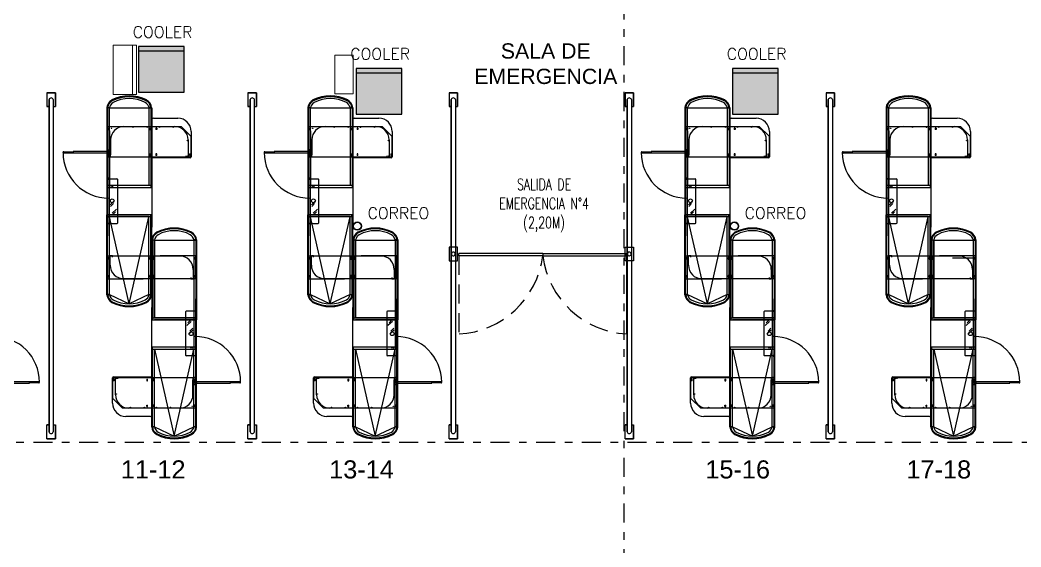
# Model space of a CAD drawing. Header units: millimetres. Extents: x 340 to 1003762, y 22 to 362022.
# Drawn here: x 420.22 to 433.36, y 40.98 to 47.89 of the extents above; entities that cross this region are included whole.
import ezdxf
from ezdxf.enums import TextEntityAlignment as Align
from ezdxf.xclip import XClip

# ---------------------------------------------------------------- set-up
doc = ezdxf.new("R2010")
doc.units = ezdxf.units.MM
doc.header["$XCLIPFRAME"] = 0
doc.linetypes.add('LSBB_P_002 - PLANTA 1° NIVEL SALA DE VENTAS$0$000_ALTILLO PROPUESTA$0$HIDDEN', pattern=[0.375, 0.25, -0.125])
doc.linetypes.add('LSBB_P_002 - PLANTA 1° NIVEL SALA DE VENTAS$0$DASHDOT2', pattern=[0.5, 0.25, -0.125, 0, -0.125])
for name, color, linetype in [('LSBB_P_002 - PLANTA 1° NIVEL SALA DE VENTAS$0$E-CHECKOUT', 2, 'Continuous'), ('LSBB_P_002 - PLANTA 1° NIVEL SALA DE VENTAS$0$E-MUE-GOND', 8, 'Continuous'), ('LSBB_P_002 - PLANTA 1° NIVEL SALA DE VENTAS$0$EJES', 8, 'LSBB_P_002 - PLANTA 1° NIVEL SALA DE VENTAS$0$DASHDOT2'), ('LSBB_P_002 - PLANTA 1° NIVEL SALA DE VENTAS$0$HATCH LIQUIDOS', 65, 'Continuous'), ("LSBB_P_002 - PLANTA 1° NIVEL SALA DE VENTAS$0$LA FORTEZZA CHECK-OUT'S", 4, 'Continuous'), ('LSBB_P_002 - PLANTA 1° NIVEL SALA DE VENTAS$0$LETRERO', 2, 'Continuous'), ('LSBB_P_002 - PLANTA 1° NIVEL SALA DE VENTAS$0$LETREROS', 2, 'Continuous'), ('LSBB_P_002 - PLANTA 1° NIVEL SALA DE VENTAS$0$TEXTO ZONAS', 7, 'Continuous'), ('XREF', 7, 'Continuous')]:
    doc.layers.add(name, color=color, linetype=linetype)
doc.layers.add('LSBB_P_002 - PLANTA 1° NIVEL SALA DE VENTAS$0$E-GONDOLAS CAJAS', color=1, linetype='Continuous', lineweight=5)
doc.styles.add('LSBB_P_002 - PLANTA 1° NIVEL SALA DE VENTAS$0$REF-LAYOUT-19$0$REF-LAYOUT-10$0$ARIAL', font='arial.ttf')
doc.styles.add('LSBB_P_002 - PLANTA 1° NIVEL SALA DE VENTAS$0$ROMANS', font='romans')
doc.styles.add('LSBB_P_002 - PLANTA 1° NIVEL SALA DE VENTAS$0$SANSSERIF', font='sas_____.pfb')
doc.styles.add('LSBB_P_002 - PLANTA 1° NIVEL SALA DE VENTAS$0$YUDICAD_ROMANS', font='romans.shx')

# ---------------------------------------------------------------- blocks, each defined once
blk = doc.blocks.new('LSBB_P_002 - PLANTA 1° NIVEL SALA DE VENTAS$0$CHECKOUT 450')
at = {"layer": 'LSBB_P_002 - PLANTA 1° NIVEL SALA DE VENTAS$0$E-CHECKOUT'}
for p, q in [((-0.296, 1.946), (-0.296, 0.897)), ((-0.287, 1.949), (-0.287, 0.377)), ((-0.277, 1.943), (-0.287, 1.943)), ((-0.287, 1.941), (-0.287, 1.943)), ((-0.277, 1.943), (-0.287, 1.943)), ((-0.277, 1.942), (-0.287, 1.942)), ((-0.261, 1.941), (-0.287, 1.941)), ((-0.261, 1.941), (-0.287, 1.941)), ((-0.286, 1.944), (-0.261, 1.944)), ((-0.277, 1.943), (-0.277, 1.944)), ((-0.277, 1.943), (-0.277, 1.942)), ((0.283, 1.944), (0.258, 1.944)), ((0.258, 1.941), (0.284, 1.941)), ((0.274, 1.943), (0.274, 1.944)), ((0.274, 1.943), (0.284, 1.943)), ((0.274, 1.943), (0.284, 1.943)), ((0.274, 1.943), (0.274, 1.942)), ((0.284, 1.943), (0.274, 1.943)), ((0.284, 1.943), (0.274, 1.943)), ((0.274, 1.942), (0.284, 1.942)), ((0.284, 1.943), (0.284, 0.897)), ((0.294, 1.943), (0.294, 0.897)), ((-0.283, 1.697), (0.68, 1.697)), ((-0.276, 1.677), (-0.264, 1.677)), ((-0.276, 1.677), (-0.276, 1.657)), ((-0.276, 1.667), (-0.264, 1.667)), ((-0.276, 1.657), (-0.264, 1.657)), ((-0.27, 1.677), (-0.27, 1.657)), ((-0.264, 1.677), (-0.264, 1.657)), ((-0.261, 1.641), (-0.261, 0.923)), ((-0.07, 1.697), (0.597, 1.697)), ((0.258, 1.641), (0.258, 0.923)), ((0.268, 1.677), (0.28, 1.677)), ((0.268, 1.677), (0.268, 1.657)), ((0.268, 1.657), (0.28, 1.657)), ((0.28, 1.677), (0.28, 1.657)), ((0.362, 1.677), (0.35, 1.677)), ((0.35, 1.677), (0.35, 1.657)), ((0.362, 1.657), (0.35, 1.657)), ((0.362, 1.677), (0.362, 1.657)), ((0.68, 1.697), (0.808, 1.569)), ((0.812, 1.631), (0.812, 1.301)), ((0.772, 1.522), (0.772, 1.297)), ((0.808, 1.569), (0.808, 1.296)), ((-0.283, 1.325), (-0.257, 1.325)), ((-0.283, 1.325), (-0.283, 1.298)), ((-0.272, 1.317), (-0.283, 1.317)), ((-0.272, 1.316), (-0.283, 1.316)), ((-0.276, 1.337), (-0.276, 1.317)), ((-0.264, 1.337), (-0.276, 1.337)), ((-0.264, 1.317), (-0.276, 1.317)), ((-0.264, 1.337), (-0.264, 1.317)), ((0.286, 1.325), (0.261, 1.325)), ((0.268, 1.317), (0.268, 1.337)), ((0.268, 1.337), (0.28, 1.337)), ((0.268, 1.317), (0.28, 1.317)), ((0.28, 1.337), (0.28, 1.317)), ((0.286, 1.325), (0.286, 1.298)), ((0.286, 1.298), (0.286, 1.323)), ((0.35, 1.337), (0.35, 1.317)), ((0.362, 1.337), (0.35, 1.337)), ((0.362, 1.317), (0.35, 1.317)), ((0.362, 1.317), (0.362, 1.337)), ((0.791, 1.337), (0.791, 1.317)), ((0.791, 1.337), (0.803, 1.337)), ((0.791, 1.317), (0.803, 1.317)), ((0.803, 1.337), (0.803, 1.317)), ((-0.283, 1.301), (0.812, 1.301)), ((-0.283, 1.298), (-0.259, 1.298)), ((-0.283, 1.297), (-0.257, 1.297)), ((-0.259, 1.297), (-0.259, 1.298)), ((0.262, 1.297), (0.262, 1.298)), ((0.286, 1.298), (0.262, 1.298)), ((0.287, 1.297), (0.262, 1.297)), ((0.297, 1.297), (0.287, 1.297)), ((0.797, 1.286), (0.302, 1.286)), ((0.742, 1.312), (0.742, 1.297)), ((0.742, 1.297), (0.772, 1.297)), ((0.282, 0.923), (-0.296, 0.923)), ((-0.261, -0.507), (-0.261, 0.923)), ((-0.296, 0.897), (0.294, 0.897)), ((-0.287, 0.85), (-0.287, 0.263)), ((-0.284, 0.898), (0.284, 0.898)), ((-0.219, 0.897), (-0.249, 0.897)), ((-0.219, 0.912), (-0.219, 0.897)), ((-0.296, 0.538), (0.18, 0.538)), ((-0.296, -0.512), (-0.296, 0.538)), ((-0.287, 0.538), (-0.261, 0.538)), ((-0.287, -0.51), (-0.287, 0.538)), ((-0.287, 0.537), (-0.263, 0.537)), ((-0.286, 0.51), (-0.286, 0.537)), ((-0.284, 0.537), (0.259, 0.537)), ((-0.263, 0.538), (-0.263, 0.537)), ((-0.221, 0.538), (-0.183, 0.576)), ((0.259, 0.538), (0.259, 0.537)), ((0.284, 0.538), (0.259, 0.538)), ((0.282, 0.537), (0.259, 0.537)), ((0.282, 0.537), (0.282, 0.512)), ((0.282, 0.51), (0.282, 0.537)), ((0.294, 0.538), (0.284, 0.538)), ((0.284, -0.51), (0.284, 0.538)), ((0.294, -0.51), (0.294, 0.538)), ((0.294, 0.512), (-0.296, 0.512)), ((-0.286, 0.51), (-0.261, 0.51)), ((0.258, -0.507), (0.258, 0.512)), ((0.282, 0.51), (0.258, 0.51)), ((0.304, 0.21), (0.329, 0.21)), ((0.304, 0.209), (0.304, -0.839)), ((0.304, 0.209), (0.314, 0.209)), ((0.304, 0.209), (0.314, 0.209)), ((0.314, 0.209), (0.304, 0.209)), ((0.314, 0.209), (0.304, 0.209)), ((0.314, 0.207), (0.304, 0.207)), ((0.33, 0.206), (0.304, 0.206)), ((0.314, 0.209), (0.314, 0.21)), ((0.314, 0.209), (0.314, 0.207)), ((0.33, 0.206), (0.33, -0.813)), ((0.848, 0.206), (0.874, 0.206)), ((0.848, 0.206), (0.874, 0.206)), ((0.848, 0.206), (0.848, -1.224)), ((0.874, 0.21), (0.849, 0.21)), ((0.864, 0.209), (0.864, 0.21)), ((0.864, 0.209), (0.874, 0.209)), ((0.864, 0.209), (0.864, 0.207)), ((0.864, 0.209), (0.874, 0.209)), ((0.864, 0.207), (0.874, 0.207)), ((0.874, 0.206), (0.874, 0.209)), ((0.874, 0.209), (0.874, -0.839)), ((0.884, 0.211), (0.884, -0.839)), ((-0.287, 0), (0.287, 0)), ((-0.25, -0.124), (-0.25, 0)), ((0.294, 0.109), (0.294, -0.839)), ((0.3, 0), (0.639, 0)), ((0.874, 0), (0.639, 0)), ((-0.282, -0.042), (-0.282, -0.022)), ((-0.282, -0.022), (-0.27, -0.022)), ((-0.282, -0.032), (-0.27, -0.032)), ((-0.27, -0.042), (-0.282, -0.042)), ((-0.276, -0.022), (-0.276, -0.042)), ((-0.27, -0.022), (-0.27, -0.042)), ((-0.22, -0.001), (-0.25, -0.001)), ((-0.22, -0.016), (-0.22, -0.001)), ((0.282, -0.022), (0.27, -0.022)), ((0.27, -0.022), (0.27, -0.042)), ((0.282, -0.032), (0.27, -0.032)), ((0.27, -0.042), (0.282, -0.042)), ((0.276, -0.022), (0.276, -0.042)), ((0.282, -0.042), (0.282, -0.022)), ((0.317, -0.022), (0.305, -0.022)), ((0.305, -0.022), (0.305, -0.042)), ((0.305, -0.042), (0.317, -0.042)), ((0.317, -0.042), (0.317, -0.022)), ((0.857, -0.022), (0.869, -0.022)), ((0.857, -0.042), (0.857, -0.022)), ((0.869, -0.042), (0.857, -0.042)), ((0.869, -0.022), (0.869, -0.042)), ((-0.282, -0.279), (-0.282, -0.259)), ((-0.282, -0.259), (-0.27, -0.259)), ((-0.27, -0.259), (-0.27, -0.279)), ((0.282, -0.259), (0.27, -0.259)), ((0.27, -0.259), (0.27, -0.279)), ((0.282, -0.279), (0.282, -0.259)), ((0.317, -0.259), (0.305, -0.259)), ((0.305, -0.259), (0.305, -0.279)), ((0.311, -0.279), (0.311, -0.259)), ((0.317, -0.279), (0.317, -0.259)), ((0.838, -0.177), (0.838, -0.301)), ((0.857, -0.259), (0.869, -0.259)), ((0.857, -0.279), (0.857, -0.259)), ((0.863, -0.279), (0.863, -0.259)), ((0.869, -0.259), (0.869, -0.279)), ((-0.287, -0.301), (-0.052, -0.301)), ((-0.27, -0.279), (-0.282, -0.279)), ((0.287, -0.301), (-0.052, -0.301)), ((0.27, -0.279), (0.282, -0.279)), ((0.874, -0.301), (0.3, -0.301)), ((0.305, -0.269), (0.317, -0.269)), ((0.305, -0.279), (0.317, -0.279)), ((0.808, -0.285), (0.808, -0.3)), ((0.808, -0.3), (0.838, -0.3)), ((0.869, -0.269), (0.857, -0.269)), ((0.869, -0.279), (0.857, -0.279)), ((-0.287, -0.507), (-0.287, -0.51)), ((-0.261, -0.507), (-0.287, -0.507)), ((-0.261, -0.507), (-0.287, -0.507)), ((-0.277, -0.508), (-0.287, -0.508)), ((-0.277, -0.51), (-0.287, -0.51)), ((-0.277, -0.51), (-0.287, -0.51)), ((-0.286, -0.511), (-0.261, -0.511)), ((-0.277, -0.51), (-0.277, -0.508)), ((-0.277, -0.51), (-0.277, -0.511)), ((0.258, -0.507), (0.284, -0.507)), ((0.283, -0.511), (0.258, -0.511)), ((0.274, -0.508), (0.284, -0.508)), ((0.274, -0.51), (0.274, -0.508)), ((0.284, -0.51), (0.274, -0.51)), ((0.284, -0.51), (0.274, -0.51)), ((0.274, -0.51), (0.284, -0.51)), ((0.274, -0.51), (0.284, -0.51)), ((0.274, -0.51), (0.274, -0.511)), ((0.874, -1.151), (0.874, -0.564)), ((0.874, -2.242), (0.874, -0.678)), ((0.294, -0.813), (0.884, -0.813)), ((0.294, -0.839), (0.304, -0.839)), ((0.304, -0.839), (0.329, -0.839)), ((0.305, -0.811), (0.33, -0.811)), ((0.305, -0.811), (0.305, -0.838)), ((0.305, -0.838), (0.305, -0.813)), ((0.305, -0.838), (0.329, -0.838)), ((0.871, -0.838), (0.329, -0.838)), ((0.329, -0.839), (0.329, -0.838)), ((0.884, -0.839), (0.407, -0.839)), ((0.884, -1.198), (0.294, -1.198)), ((0.294, -2.244), (0.294, -1.198)), ((0.304, -2.244), (0.304, -1.198)), ((0.871, -1.199), (0.304, -1.199)), ((0.305, -1.224), (0.884, -1.224)), ((0.33, -2.242), (0.33, -1.224)), ((0.848, -2.242), (0.848, -1.224)), ((0.884, -2.246), (0.884, -1.198)), ((-0.221, -1.932), (-0.221, -1.602)), ((0.874, -1.602), (-0.221, -1.602)), ((-0.217, -1.87), (-0.217, -1.597)), ((-0.212, -1.638), (-0.212, -1.618)), ((-0.2, -1.618), (-0.212, -1.618)), ((-0.2, -1.638), (-0.212, -1.638)), ((-0.206, -1.587), (0.289, -1.587)), ((-0.2, -1.638), (-0.2, -1.618)), ((-0.181, -1.823), (-0.181, -1.598)), ((-0.151, -1.598), (-0.181, -1.598)), ((-0.151, -1.613), (-0.151, -1.598)), ((0.229, -1.618), (0.229, -1.638)), ((0.229, -1.618), (0.241, -1.618)), ((0.229, -1.638), (0.241, -1.638)), ((0.241, -1.638), (0.241, -1.618)), ((0.294, -1.598), (0.304, -1.598)), ((0.304, -1.598), (0.329, -1.598)), ((0.305, -1.599), (0.329, -1.599)), ((0.305, -1.626), (0.305, -1.599)), ((0.305, -1.599), (0.305, -1.624)), ((0.305, -1.626), (0.33, -1.626)), ((0.311, -1.638), (0.311, -1.618)), ((0.323, -1.618), (0.311, -1.618)), ((0.323, -1.638), (0.311, -1.638)), ((0.323, -1.618), (0.323, -1.638)), ((0.329, -1.598), (0.329, -1.599)), ((0.874, -1.598), (0.848, -1.598)), ((0.874, -1.626), (0.848, -1.626)), ((0.85, -1.598), (0.85, -1.599)), ((0.874, -1.599), (0.85, -1.599)), ((0.855, -1.618), (0.867, -1.618)), ((0.855, -1.638), (0.855, -1.618)), ((0.855, -1.638), (0.867, -1.638)), ((0.867, -1.638), (0.867, -1.618)), ((0.874, -1.626), (0.874, -1.599)), ((-0.089, -1.998), (-0.217, -1.87)), ((0.229, -1.958), (0.241, -1.958)), ((0.229, -1.978), (0.229, -1.958)), ((0.241, -1.978), (0.241, -1.958)), ((0.294, -1.88), (0.294, -1.93)), ((0.323, -1.958), (0.311, -1.958)), ((0.311, -1.978), (0.311, -1.958)), ((0.323, -1.978), (0.323, -1.958)), ((0.867, -1.958), (0.855, -1.958)), ((0.855, -1.978), (0.855, -1.958)), ((0.867, -1.968), (0.855, -1.968)), ((0.861, -1.978), (0.861, -1.958)), ((0.867, -1.978), (0.867, -1.958)), ((0.874, -1.998), (-0.089, -1.998)), ((0.661, -1.998), (-0.006, -1.998)), ((0.229, -1.978), (0.241, -1.978)), ((0.294, -1.995), (0.294, -2.045)), ((0.323, -1.978), (0.311, -1.978)), ((0.867, -1.978), (0.855, -1.978)), ((0.33, -2.242), (0.304, -2.242)), ((0.314, -2.243), (0.304, -2.243)), ((0.314, -2.244), (0.304, -2.244)), ((0.314, -2.244), (0.304, -2.244)), ((0.304, -2.244), (0.314, -2.244)), ((0.304, -2.244), (0.314, -2.244)), ((0.304, -2.245), (0.329, -2.245)), ((0.314, -2.244), (0.314, -2.243)), ((0.314, -2.244), (0.314, -2.245)), ((0.848, -2.242), (0.874, -2.242)), ((0.848, -2.242), (0.874, -2.242)), ((0.874, -2.245), (0.849, -2.245)), ((0.864, -2.243), (0.874, -2.243)), ((0.864, -2.244), (0.864, -2.243)), ((0.864, -2.244), (0.874, -2.244)), ((0.864, -2.244), (0.864, -2.245)), ((0.864, -2.244), (0.874, -2.244)), ((0.874, -2.242), (0.874, -2.244))]:
    blk.add_line(p, q, dxfattribs=at)
at = {"layer": 'LSBB_P_002 - PLANTA 1° NIVEL SALA DE VENTAS$0$E-CHECKOUT', "linetype": 'Continuous'}
for p, q in [((-0.261, 1.941), (0.258, 1.941)), ((-0.245, 1.522), (-0.245, 1.39)), ((-0.861, 1.366), (-0.739, 1.366)), ((-0.739, 1.347), (-0.861, 1.347)), ((-0.739, 1.346), (-0.739, 1.368)), ((-0.27, 1.368), (-0.739, 1.368)), ((-0.739, 1.366), (-0.739, 1.347)), ((-0.27, 1.346), (-0.739, 1.346)), ((-0.29, 1.344), (-0.29, 1.37)), ((-0.27, 1.39), (-0.245, 1.39)), ((-0.27, 1.39), (-0.27, 1.39)), ((-0.245, 1.324), (-0.27, 1.324)), ((-0.245, 1.39), (-0.245, 1.324)), ((-0.245, 1.301), (-0.245, 1.357)), ((-0.296, 0.897), (-0.296, 0.377)), ((0.294, 0.897), (0.294, 0.377)), ((0.259, 0.538), (-0.296, 0.538)), ((-0.287, 0), (-0.287, -0.301)), ((0.287, 0), (0.287, -0.301)), ((0.3, -0.301), (0.3, 0)), ((0.873, 0), (0.404, 0)), ((0.874, -0.301), (0.874, 0)), ((0.663, -0.002), (0.3, -0.002)), ((-0.285, -0.301), (0.183, -0.301)), ((-0.075, -0.299), (0.287, -0.299)), ((0.294, -1.198), (0.294, -0.678)), ((0.884, -1.198), (0.884, -0.678)), ((0.329, -0.839), (0.884, -0.839)), ((0.836, -1.602), (0.836, -1.658)), ((0.836, -1.691), (0.836, -1.625)), ((0.836, -1.625), (0.861, -1.625)), ((0.861, -1.691), (0.836, -1.691)), ((0.836, -1.823), (0.836, -1.691)), ((0.861, -1.647), (1.33, -1.647)), ((0.861, -1.669), (1.33, -1.669)), ((0.861, -1.691), (0.861, -1.691)), ((0.881, -1.645), (0.881, -1.671)), ((1.33, -1.647), (1.33, -1.669)), ((1.33, -1.667), (1.33, -1.648)), ((1.33, -1.648), (1.452, -1.648)), ((1.452, -1.667), (1.33, -1.667)), ((0.294, -1.91), (0.294, -1.88))]:
    blk.add_line(p, q, dxfattribs=at)
at = {"layer": 'LSBB_P_002 - PLANTA 1° NIVEL SALA DE VENTAS$0$E-CHECKOUT', "ltscale": 0.1}
for p, q in [((0.317, 1.806), (0.637, 1.806)), ((0.274, -2.107), (-0.046, -2.107))]:
    blk.add_line(p, q, dxfattribs=at)
at = {"layer": 'LSBB_P_002 - PLANTA 1° NIVEL SALA DE VENTAS$0$E-CHECKOUT', "color": 8}
for p, q in [((-0.287, 1.017), (-0.287, 1.005)), ((-0.275, 1.017), (-0.287, 1.017)), ((-0.275, 1.016), (-0.287, 1.016)), ((-0.287, 1.005), (-0.275, 1.005)), ((-0.277, 1.01), (-0.162, 1.01)), ((-0.275, 1.005), (-0.275, 1.017)), ((-0.275, 1.005), (-0.275, 1.017)), ((-0.152, 0.435), (-0.152, 1)), ((-0.25, 0.67), (-0.193, 0.726)), ((-0.246, 0.649), (-0.208, 0.688)), ((-0.225, 0.559), (-0.168, 0.614)), ((-0.167, 0.588), (-0.167, 0.588)), ((-0.287, 0.418), (-0.287, 0.43)), ((-0.287, 0.43), (-0.275, 0.43)), ((-0.287, 0.425), (-0.161, 0.425)), ((-0.275, 0.419), (-0.287, 0.419)), ((-0.275, 0.418), (-0.287, 0.418)), ((-0.275, 0.43), (-0.275, 0.418)), ((-0.275, 0.43), (-0.275, 0.418)), ((0.739, -0.736), (0.739, -1.301)), ((0.874, -0.726), (0.748, -0.726)), ((0.863, -0.731), (0.863, -0.719)), ((0.863, -0.731), (0.863, -0.719)), ((0.863, -0.719), (0.874, -0.719)), ((0.863, -0.72), (0.874, -0.72)), ((0.874, -0.731), (0.863, -0.731)), ((0.874, -0.719), (0.874, -0.731)), ((0.754, -0.888), (0.754, -0.888)), ((0.813, -0.86), (0.755, -0.915)), ((0.808, -0.839), (0.77, -0.877)), ((0.874, -0.811), (0.848, -0.811)), ((0.874, -0.839), (0.848, -0.839)), ((0.85, -0.839), (0.85, -0.838)), ((0.874, -0.838), (0.85, -0.838)), ((0.874, -0.811), (0.874, -0.838)), ((0.838, -0.971), (0.78, -1.027)), ((0.833, -0.95), (0.795, -0.989)), ((0.864, -1.311), (0.749, -1.311)), ((0.806, -1.198), (0.836, -1.198)), ((0.806, -1.213), (0.806, -1.198)), ((0.863, -1.306), (0.863, -1.318)), ((0.874, -1.306), (0.863, -1.306)), ((0.864, -1.311), (0.874, -1.311)), ((0.874, -1.318), (0.874, -1.306)), ((0.863, -1.317), (0.874, -1.317)), ((0.863, -1.318), (0.874, -1.318))]:
    blk.add_line(p, q, dxfattribs=at)
at = {"layer": 'LSBB_P_002 - PLANTA 1° NIVEL SALA DE VENTAS$0$E-CHECKOUT', "color": 8, "linetype": 'Continuous'}
for p, q in [((-0.002, -0.63), (-0.261, 0.51)), ((-0.002, -0.63), (0.258, 0.512)), ((-0.261, -0.507), (-0.002, -0.63)), ((0.258, -0.507), (-0.002, -0.63)), ((0.33, -1.224), (0.589, -2.365)), ((0.589, -2.365), (0.848, -1.224)), ((0.33, -2.242), (0.589, -2.365)), ((0.589, -2.365), (0.849, -2.245))]:
    blk.add_line(p, q, dxfattribs=at)
at = {"layer": 'LSBB_P_002 - PLANTA 1° NIVEL SALA DE VENTAS$0$E-CHECKOUT', "linetype": 'Continuous'}
for points in [[(-0.261, 1.941), (0.258, 1.941), (0.258, 0.923), (-0.261, 0.923)], [(-0.261, 1.941), (0.258, 1.941), (0.258, 0.923), (-0.261, 0.923)], [(0.848, -0.811), (0.33, -0.811), (0.33, 0.206), (0.848, 0.206)], [(0.848, -0.811), (0.33, -0.811), (0.33, 0.206), (0.848, 0.206)]]:
    blk.add_lwpolyline(points, close=True, dxfattribs=at)
at = {"layer": 'LSBB_P_002 - PLANTA 1° NIVEL SALA DE VENTAS$0$E-CHECKOUT'}
for centre, radius in [((-0.27, 1.667), 0.0055), ((-0.234, 1.672), 0.0025), ((0.05, 1.688), 0.0025), ((0.235, 1.688), 0.0025), ((0.275, 1.667), 0.0055), ((0.395, 1.688), 0.0025), ((0.577, 1.688), 0.0025), ((0.761, 1.512), 0.0025), ((-0.27, 1.327), 0.0055), ((0.275, 1.327), 0.0055), ((0.761, 1.308), 0.0025), ((-0.238, 0.908), 0.0025), ((-0.276, -0.032), 0.0055), ((0.276, -0.032), 0.0055), ((0.311, -0.032), 0.0055), ((0.863, -0.032), 0.0055), ((-0.276, -0.269), 0.0055), ((0.276, -0.269), 0.0055), ((0.311, -0.269), 0.0055), ((0.863, -0.269), 0.0055), ((-0.17, -1.609), 0.0025), ((0.316, -1.628), 0.0055), ((0.861, -1.628), 0.0055), ((-0.17, -1.813), 0.0025), ((0.316, -1.968), 0.0055), ((0.825, -1.973), 0.0025), ((0.861, -1.968), 0.0055), ((0.014, -1.989), 0.0025), ((0.196, -1.989), 0.0025), ((0.356, -1.989), 0.0025), ((0.541, -1.989), 0.0025)]:
    blk.add_circle(centre, radius, dxfattribs=at)
at = {"layer": 'LSBB_P_002 - PLANTA 1° NIVEL SALA DE VENTAS$0$E-CHECKOUT', "linetype": 'Continuous'}
for centre in [(-0.27, 1.357), (0.861, -1.658)]:
    blk.add_circle(centre, 0.011, dxfattribs=at)
at = {"layer": 'LSBB_P_002 - PLANTA 1° NIVEL SALA DE VENTAS$0$E-CHECKOUT', "color": 8}
for centre, radius in [((-0.224, 0.721), 0.025), ((0.811, -1.022), 0.025), ((0.825, -1.209), 0.0025)]:
    blk.add_circle(centre, radius, dxfattribs=at)
at = {"layer": 'LSBB_P_002 - PLANTA 1° NIVEL SALA DE VENTAS$0$E-CHECKOUT'}
for centre, radius, start, end in [((-0.163, 1.928), 0.134, 119.9014, 172.4982), ((-0.163, 1.928), 0.124, 119.9014, 172.4982), ((-0.159, 1.922), 0.105, 121.2006, 167.7514), ((-0.002, 1.6), 0.5, 62.7897, 117.2103), ((-0.002, 1.582), 0.505, 63.7309, 116.2691), ((-0.002, 1.609), 0.455, 62.2799, 117.7201), ((0.156, 1.922), 0.105, 12.2486, 58.7994), ((0.16, 1.928), 0.124, 7.5018, 60.0986), ((0.159, 1.927), 0.135, 6.864, 59.9691), ((0.637, 1.631), 0.175, 0, 90), ((-0.07, 1.522), 0.175, 90, 180), ((0.597, 1.522), 0.175, 0, 90), ((0.302, 1.301), 0.015, 180, 270), ((0.797, 1.301), 0.015, 270, 0), ((0.428, 0.192), 0.135, 120.0309, 173.136), ((0.427, 0.193), 0.124, 119.9014, 172.4982), ((0.432, 0.187), 0.105, 121.2006, 167.7514), ((0.589, -0.135), 0.5, 62.7897, 117.2103), ((0.589, -0.152), 0.505, 63.7309, 116.2691), ((0.589, -0.125), 0.455, 62.2799, 117.7201), ((0.746, 0.187), 0.105, 12.2486, 58.7994), ((0.751, 0.193), 0.124, 7.5018, 60.0986), ((0.751, 0.193), 0.134, 7.5018, 60.0986), ((-0.075, -0.124), 0.175, 180, 270), ((0.663, -0.177), 0.175, 0, 90), ((-0.163, -0.494), 0.134, 187.5018, 240.0986), ((-0.163, -0.494), 0.124, 187.5018, 240.0986), ((-0.159, -0.488), 0.105, 192.2486, 238.7994), ((0.156, -0.488), 0.105, 301.2006, 347.7514), ((0.16, -0.494), 0.124, 299.9014, 352.4982), ((0.159, -0.493), 0.135, 300.0309, 353.136), ((-0.002, -0.166), 0.5, 242.7897, 297.2103), ((-0.002, -0.149), 0.505, 243.7309, 296.2691), ((-0.002, -0.175), 0.455, 242.2799, 297.7201), ((-0.206, -1.602), 0.015, 90, 180), ((0.289, -1.602), 0.015, 0, 90), ((-0.006, -1.823), 0.175, 180, 270), ((0.661, -1.823), 0.175, 270, 0), ((-0.046, -1.932), 0.175, 180, 270), ((0.428, -2.228), 0.135, 186.864, 239.9691), ((0.427, -2.229), 0.124, 187.5018, 240.0986), ((0.432, -2.223), 0.105, 192.2486, 238.7994), ((0.589, -1.9), 0.5, 242.7897, 297.2103), ((0.589, -1.883), 0.505, 243.7309, 296.2691), ((0.589, -1.91), 0.455, 242.2799, 297.7201), ((0.746, -2.223), 0.105, 301.2006, 347.7514), ((0.751, -2.229), 0.124, 299.9014, 352.4982), ((0.751, -2.229), 0.134, 299.9014, 352.4982)]:
    blk.add_arc(centre, radius, start, end, dxfattribs=at)
at = {"layer": 'LSBB_P_002 - PLANTA 1° NIVEL SALA DE VENTAS$0$E-CHECKOUT', "ltscale": 0.1}
for centre, start, end in [((0.317, 1.776), 90, 180), ((0.274, -2.077), 270, 0)]:
    blk.add_arc(centre, 0.03, start, end, dxfattribs=at)
at = {"layer": 'LSBB_P_002 - PLANTA 1° NIVEL SALA DE VENTAS$0$E-CHECKOUT', "linetype": 'Continuous'}
for centre, radius, start, end in [((-0.861, 1.357), 0.0095, 90, 270), ((-0.27, 1.357), 0.6, 180, 269.9878), ((-0.27, 1.37), 0.02, 90, 180), ((-0.27, 1.344), 0.02, 180, 270), ((0.861, -1.658), 0.6, 0, 89.9878), ((0.861, -1.645), 0.02, 0, 90), ((0.861, -1.671), 0.02, 270, 0), ((1.452, -1.658), 0.0095, 270, 90)]:
    blk.add_arc(centre, radius, start, end, dxfattribs=at)
at = {"layer": 'LSBB_P_002 - PLANTA 1° NIVEL SALA DE VENTAS$0$E-CHECKOUT', "color": 8}
for centre, start, end in [((-0.162, 1), 0, 90), ((-0.162, 0.435), 270, 0), ((0.749, -0.736), 90, 180), ((0.749, -1.301), 180, 270)]:
    blk.add_arc(centre, 0.01, start, end, dxfattribs=at)
blk = doc.blocks.new('LSBB_P_002 - PLANTA 1° NIVEL SALA DE VENTAS', base_point=(223.57, 14.22))
at = {"layer": 'LSBB_P_002 - PLANTA 1° NIVEL SALA DE VENTAS$0$HATCH LIQUIDOS'}
for points in [[(837.667, 261.763), (837.667, 262.363), (837.067, 262.363), (837.067, 261.763)], [(840.523, 261.476), (840.523, 262.076), (839.923, 262.076), (839.923, 261.476)], [(845.466, 261.476), (845.466, 262.076), (844.866, 262.076), (844.866, 261.476)]]:
    blk.add_hatch(color=256, dxfattribs=at).paths.add_polyline_path(points)
at = {"layer": 'LSBB_P_002 - PLANTA 1° NIVEL SALA DE VENTAS$0$E-CHECKOUT'}
for p, q in [((841.225, 259.731), (841.145, 259.731)), ((841.145, 259.731), (841.145, 259.551)), ((841.255, 259.731), (841.225, 259.731)), ((841.255, 259.551), (841.255, 259.731)), ((842.376, 259.646), (841.275, 259.646)), ((842.376, 259.646), (843.476, 259.646)), ((843.455, 259.731), (843.485, 259.731)), ((843.455, 259.551), (843.455, 259.731)), ((843.485, 259.731), (843.565, 259.731)), ((843.565, 259.731), (843.565, 259.551)), ((841.145, 259.551), (841.255, 259.551)), ((842.376, 259.616), (841.275, 259.616)), ((842.376, 259.616), (843.476, 259.616)), ((843.565, 259.551), (843.455, 259.551)), ((843.476, 259.616), (843.476, 258.591))]:
    blk.add_line(p, q, dxfattribs=at)
at = {"layer": 'LSBB_P_002 - PLANTA 1° NIVEL SALA DE VENTAS$0$E-CHECKOUT', "color": 8, "linetype": 'LSBB_P_002 - PLANTA 1° NIVEL SALA DE VENTAS$0$000_ALTILLO PROPUESTA$0$HIDDEN'}
for p, q in [((841.275, 259.616), (841.275, 258.591)), ((843.476, 259.616), (843.476, 258.591))]:
    blk.add_line(p, q, dxfattribs=at)
at = {"layer": 'LSBB_P_002 - PLANTA 1° NIVEL SALA DE VENTAS$0$E-CHECKOUT'}
for points in [[(835.865, 261.756), (835.977, 261.756), (835.977, 261.575)], [(835.865, 261.756), (835.865, 261.575)], [(835.865, 261.756), (835.865, 261.575)], [(835.977, 261.575), (835.977, 261.756), (835.865, 261.756)], [(838.505, 261.756), (838.616, 261.756), (838.616, 261.575)], [(838.505, 261.756), (838.505, 261.575)], [(838.505, 261.756), (838.505, 261.575)], [(838.616, 261.575), (838.616, 261.756), (838.505, 261.756)], [(841.145, 261.756), (841.256, 261.756), (841.256, 261.575)], [(841.145, 261.756), (841.145, 261.575)], [(841.145, 261.756), (841.145, 261.575)], [(841.256, 261.575), (841.256, 261.756), (841.145, 261.756)], [(843.455, 261.756), (843.566, 261.756), (843.566, 261.575)], [(843.455, 261.756), (843.455, 261.575)], [(843.455, 261.756), (843.455, 261.575)], [(843.566, 261.575), (843.566, 261.756), (843.455, 261.756)], [(846.095, 261.756), (846.206, 261.756), (846.206, 261.575)], [(846.095, 261.756), (846.095, 261.575)], [(846.095, 261.756), (846.095, 261.575)], [(846.206, 261.575), (846.206, 261.756), (846.095, 261.756)], [(835.893, 257.306), (835.893, 261.665), (835.893, 257.306)], [(835.949, 261.665), (835.949, 257.306)], [(835.949, 261.665), (835.949, 257.306)], [(838.533, 257.306), (838.533, 261.665), (838.533, 257.306)], [(838.588, 261.665), (838.588, 257.306)], [(838.588, 261.665), (838.588, 257.306)], [(841.173, 257.306), (841.173, 261.665), (841.173, 257.306)], [(841.228, 261.665), (841.228, 257.306)], [(841.228, 261.665), (841.228, 257.306)], [(843.483, 257.306), (843.483, 261.665), (843.483, 257.306)], [(843.538, 261.665), (843.538, 257.306)], [(843.538, 261.665), (843.538, 257.306)], [(846.122, 257.306), (846.122, 261.665), (846.122, 257.306)], [(846.178, 261.665), (846.178, 257.306)], [(846.178, 261.665), (846.178, 257.306)], [(835.865, 261.575), (835.893, 261.575), (835.865, 261.575)], [(835.949, 261.575), (835.977, 261.575)], [(835.949, 261.575), (835.977, 261.575)], [(838.505, 261.575), (838.533, 261.575), (838.505, 261.575)], [(838.588, 261.575), (838.616, 261.575)], [(838.588, 261.575), (838.616, 261.575)], [(841.145, 261.575), (841.173, 261.575), (841.145, 261.575)], [(841.228, 261.575), (841.256, 261.575)], [(841.228, 261.575), (841.256, 261.575)], [(843.455, 261.575), (843.483, 261.575), (843.455, 261.575)], [(843.538, 261.575), (843.566, 261.575)], [(843.538, 261.575), (843.566, 261.575)], [(846.095, 261.575), (846.122, 261.575), (846.095, 261.575)], [(846.178, 261.575), (846.206, 261.575)], [(846.178, 261.575), (846.206, 261.575)], [(841.275, 259.616), (841.275, 259.646)], [(842.376, 259.646), (842.376, 259.616)], [(842.376, 259.646), (842.376, 259.616)], [(843.476, 259.616), (843.476, 259.646)], [(835.865, 257.216), (835.977, 257.216), (835.977, 257.397)], [(835.865, 257.216), (835.865, 257.397)], [(835.865, 257.397), (835.893, 257.397), (835.865, 257.397)], [(835.865, 257.216), (835.865, 257.397)], [(835.977, 257.397), (835.977, 257.216), (835.865, 257.216)], [(835.949, 257.397), (835.977, 257.397)], [(835.949, 257.397), (835.977, 257.397)], [(838.505, 257.216), (838.616, 257.216), (838.616, 257.397)], [(838.505, 257.216), (838.505, 257.397)], [(838.505, 257.397), (838.533, 257.397), (838.505, 257.397)], [(838.505, 257.216), (838.505, 257.397)], [(838.616, 257.397), (838.616, 257.216), (838.505, 257.216)], [(838.588, 257.397), (838.616, 257.397)], [(838.588, 257.397), (838.616, 257.397)], [(841.145, 257.216), (841.256, 257.216), (841.256, 257.397)], [(841.145, 257.216), (841.145, 257.397)], [(841.145, 257.397), (841.173, 257.397), (841.145, 257.397)], [(841.145, 257.216), (841.145, 257.397)], [(841.256, 257.397), (841.256, 257.216), (841.145, 257.216)], [(841.228, 257.397), (841.256, 257.397)], [(841.228, 257.397), (841.256, 257.397)], [(843.455, 257.216), (843.566, 257.216), (843.566, 257.397)], [(843.455, 257.216), (843.455, 257.397)], [(843.455, 257.397), (843.483, 257.397), (843.455, 257.397)], [(843.455, 257.216), (843.455, 257.397)], [(843.566, 257.397), (843.566, 257.216), (843.455, 257.216)], [(843.538, 257.397), (843.566, 257.397)], [(843.538, 257.397), (843.566, 257.397)], [(846.095, 257.216), (846.206, 257.216), (846.206, 257.397)], [(846.095, 257.216), (846.095, 257.397)], [(846.095, 257.397), (846.122, 257.397), (846.095, 257.397)], [(846.095, 257.216), (846.095, 257.397)], [(846.206, 257.397), (846.206, 257.216), (846.095, 257.216)], [(846.178, 257.397), (846.206, 257.397)], [(846.178, 257.397), (846.206, 257.397)]]:
    blk.add_lwpolyline(points, dxfattribs=at)
at = {"layer": 'LSBB_P_002 - PLANTA 1° NIVEL SALA DE VENTAS$0$E-CHECKOUT', "color": 4}
for centre, radius, start, end in [((835.921, 261.659), 0.0285, 12.8733, 167.1267), ((838.561, 261.659), 0.0285, 12.8733, 167.1267), ((841.2, 261.659), 0.0285, 12.8733, 167.1267), ((843.51, 261.659), 0.0285, 12.8733, 167.1267), ((846.15, 261.659), 0.0285, 12.8733, 167.1267), ((841.2, 259.641), 0.025, 172.5763, 171.8903), ((843.51, 259.641), 0.025, 8.1097, 7.4237), ((835.921, 257.312), 0.0285, 192.8733, 347.1267), ((838.561, 257.312), 0.0285, 192.8733, 347.1267), ((841.2, 257.312), 0.0285, 192.8733, 347.1267), ((843.51, 257.312), 0.0285, 192.8733, 347.1267), ((846.15, 257.312), 0.0285, 192.8733, 347.1267)]:
    blk.add_arc(centre, radius, start, end, dxfattribs=at)
at = {"layer": 'LSBB_P_002 - PLANTA 1° NIVEL SALA DE VENTAS$0$E-CHECKOUT', "color": 8, "linetype": 'LSBB_P_002 - PLANTA 1° NIVEL SALA DE VENTAS$0$000_ALTILLO PROPUESTA$0$HIDDEN'}
for centre, start, end in [((841.21, 259.764), 273.1769, 352.7844), ((843.541, 259.764), 187.2156, 266.8231)]:
    blk.add_arc(centre, 1.175, start, end, dxfattribs=at)
at = {"layer": 'LSBB_P_002 - PLANTA 1° NIVEL SALA DE VENTAS$0$E-GONDOLAS CAJAS'}
for points in [[(836.735, 262.382), (836.735, 261.732), (836.99, 261.732), (836.99, 262.382)], [(837.04, 262.382), (836.99, 262.382), (836.99, 261.732), (837.04, 261.732)], [(839.643, 261.741), (839.886, 261.741), (839.886, 262.25), (839.643, 262.25)]]:
    blk.add_lwpolyline(points, close=True, dxfattribs=at)
at = {"layer": 'LSBB_P_002 - PLANTA 1° NIVEL SALA DE VENTAS$0$E-MUE-GOND'}
for p, q in [((837.067, 262.304), (837.667, 262.304)), ((839.923, 262.017), (840.523, 262.017)), ((844.866, 262.017), (845.466, 262.017))]:
    blk.add_line(p, q, dxfattribs=at)
at = {"layer": 'LSBB_P_002 - PLANTA 1° NIVEL SALA DE VENTAS$0$E-MUE-GOND', "flags": 128}
for points in [[(837.667, 261.763), (837.667, 262.363), (837.067, 262.363), (837.067, 261.763)], [(840.523, 261.476), (840.523, 262.076), (839.923, 262.076), (839.923, 261.476)], [(845.466, 261.476), (845.466, 262.076), (844.866, 262.076), (844.866, 261.476)]]:
    blk.add_lwpolyline(points, close=True, dxfattribs=at)
at = {"layer": 'LSBB_P_002 - PLANTA 1° NIVEL SALA DE VENTAS$0$E-MUE-GOND'}
for centre, radius in [((839.94, 260.006, -4), 0.055), ((839.94, 260.006, -4), 0.05), ((844.89, 260.006, -4), 0.055), ((844.89, 260.006, -4), 0.05)]:
    blk.add_circle(centre, radius, dxfattribs=at)
at = {"layer": 'LSBB_P_002 - PLANTA 1° NIVEL SALA DE VENTAS$0$EJES'}
for p, q in [((843.439, 330.166), (843.439, 242.519)), ((879.738, 257.166), (769.057, 257.166))]:
    blk.add_line(p, q, dxfattribs=at)
at = {"layer": "LSBB_P_002 - PLANTA 1° NIVEL SALA DE VENTAS$0$LA FORTEZZA CHECK-OUT'S"}
blk.add_line((848.064, 259.587), (847.755, 259.587), dxfattribs=at)
blk.add_line((848.064, 259.587), (847.755, 259.587), dxfattribs=at)
at = {"layer": 'LSBB_P_002 - PLANTA 1° NIVEL SALA DE VENTAS$0$E-CHECKOUT'}
for p in [(834.307, 259.616), (836.947, 259.616), (839.587, 259.616), (844.537, 259.616), (847.177, 259.616)]:
    blk.add_blockref('LSBB_P_002 - PLANTA 1° NIVEL SALA DE VENTAS$0$CHECKOUT 450', p, dxfattribs=at)
at = {"layer": 'LSBB_P_002 - PLANTA 1° NIVEL SALA DE VENTAS$0$E-MUE-GOND', "style": 'LSBB_P_002 - PLANTA 1° NIVEL SALA DE VENTAS$0$YUDICAD_ROMANS'}
for p in [(837.384, 262.477), (840.24, 262.19), (845.183, 262.19)]:
    blk.add_text('COOLER', height=0.15, dxfattribs=at).set_placement(p, align=Align.CENTER)
at = {"layer": 'LSBB_P_002 - PLANTA 1° NIVEL SALA DE VENTAS$0$E-MUE-GOND', "style": 'LSBB_P_002 - PLANTA 1° NIVEL SALA DE VENTAS$0$ROMANS'}
for p in [(840.075, 260.101), (845.025, 260.101)]:
    blk.add_text('CORREO', height=0.15, dxfattribs=at).set_placement(p)
at = {"layer": 'LSBB_P_002 - PLANTA 1° NIVEL SALA DE VENTAS$0$LETRERO', "style": 'LSBB_P_002 - PLANTA 1° NIVEL SALA DE VENTAS$0$SANSSERIF'}
for s, p in [('11-12', (836.836, 256.624, 0.223)), ('13-14', (839.571, 256.624, 0.223)), ('15-16', (844.509, 256.624, 0.223)), ('17-18', (847.149, 256.624, 0.223))]:
    blk.add_text(s, height=0.2376, rotation=360, dxfattribs=at).set_placement(p, align=Align.BOTTOM_LEFT)
at = {"layer": 'LSBB_P_002 - PLANTA 1° NIVEL SALA DE VENTAS$0$LETREROS', "insert": (842.392, 260.628), "char_height": 0.15, "attachment_point": 2, "style": 'LSBB_P_002 - PLANTA 1° NIVEL SALA DE VENTAS$0$ROMANS'}
blk.add_mtext('{\\W0.7;SALIDA DE\\PEMERGENCIA N°4\\P(2,20M)}', dxfattribs=at)
at = {"layer": 'LSBB_P_002 - PLANTA 1° NIVEL SALA DE VENTAS$0$TEXTO ZONAS', "color": 2, "insert": (842.414, 262.404), "char_height": 0.2, "width": 11.0008, "attachment_point": 2, "style": 'LSBB_P_002 - PLANTA 1° NIVEL SALA DE VENTAS$0$REF-LAYOUT-19$0$REF-LAYOUT-10$0$ARIAL'}
blk.add_mtext('SALA DE\\PEMERGENCIA', dxfattribs=at)

msp = doc.modelspace()

# ---------------------------------------------------------------- block references
at = {"layer": 'XREF'}
ref = msp.add_blockref('LSBB_P_002 - PLANTA 1° NIVEL SALA DE VENTAS', (-191.719, -200.6), dxfattribs=at)
XClip(ref).set_block_clipping_path([(755.454857474, 236.6800249606), (887.3150098981, 333.6713636781)])

doc.saveas('drawing.dxf')
